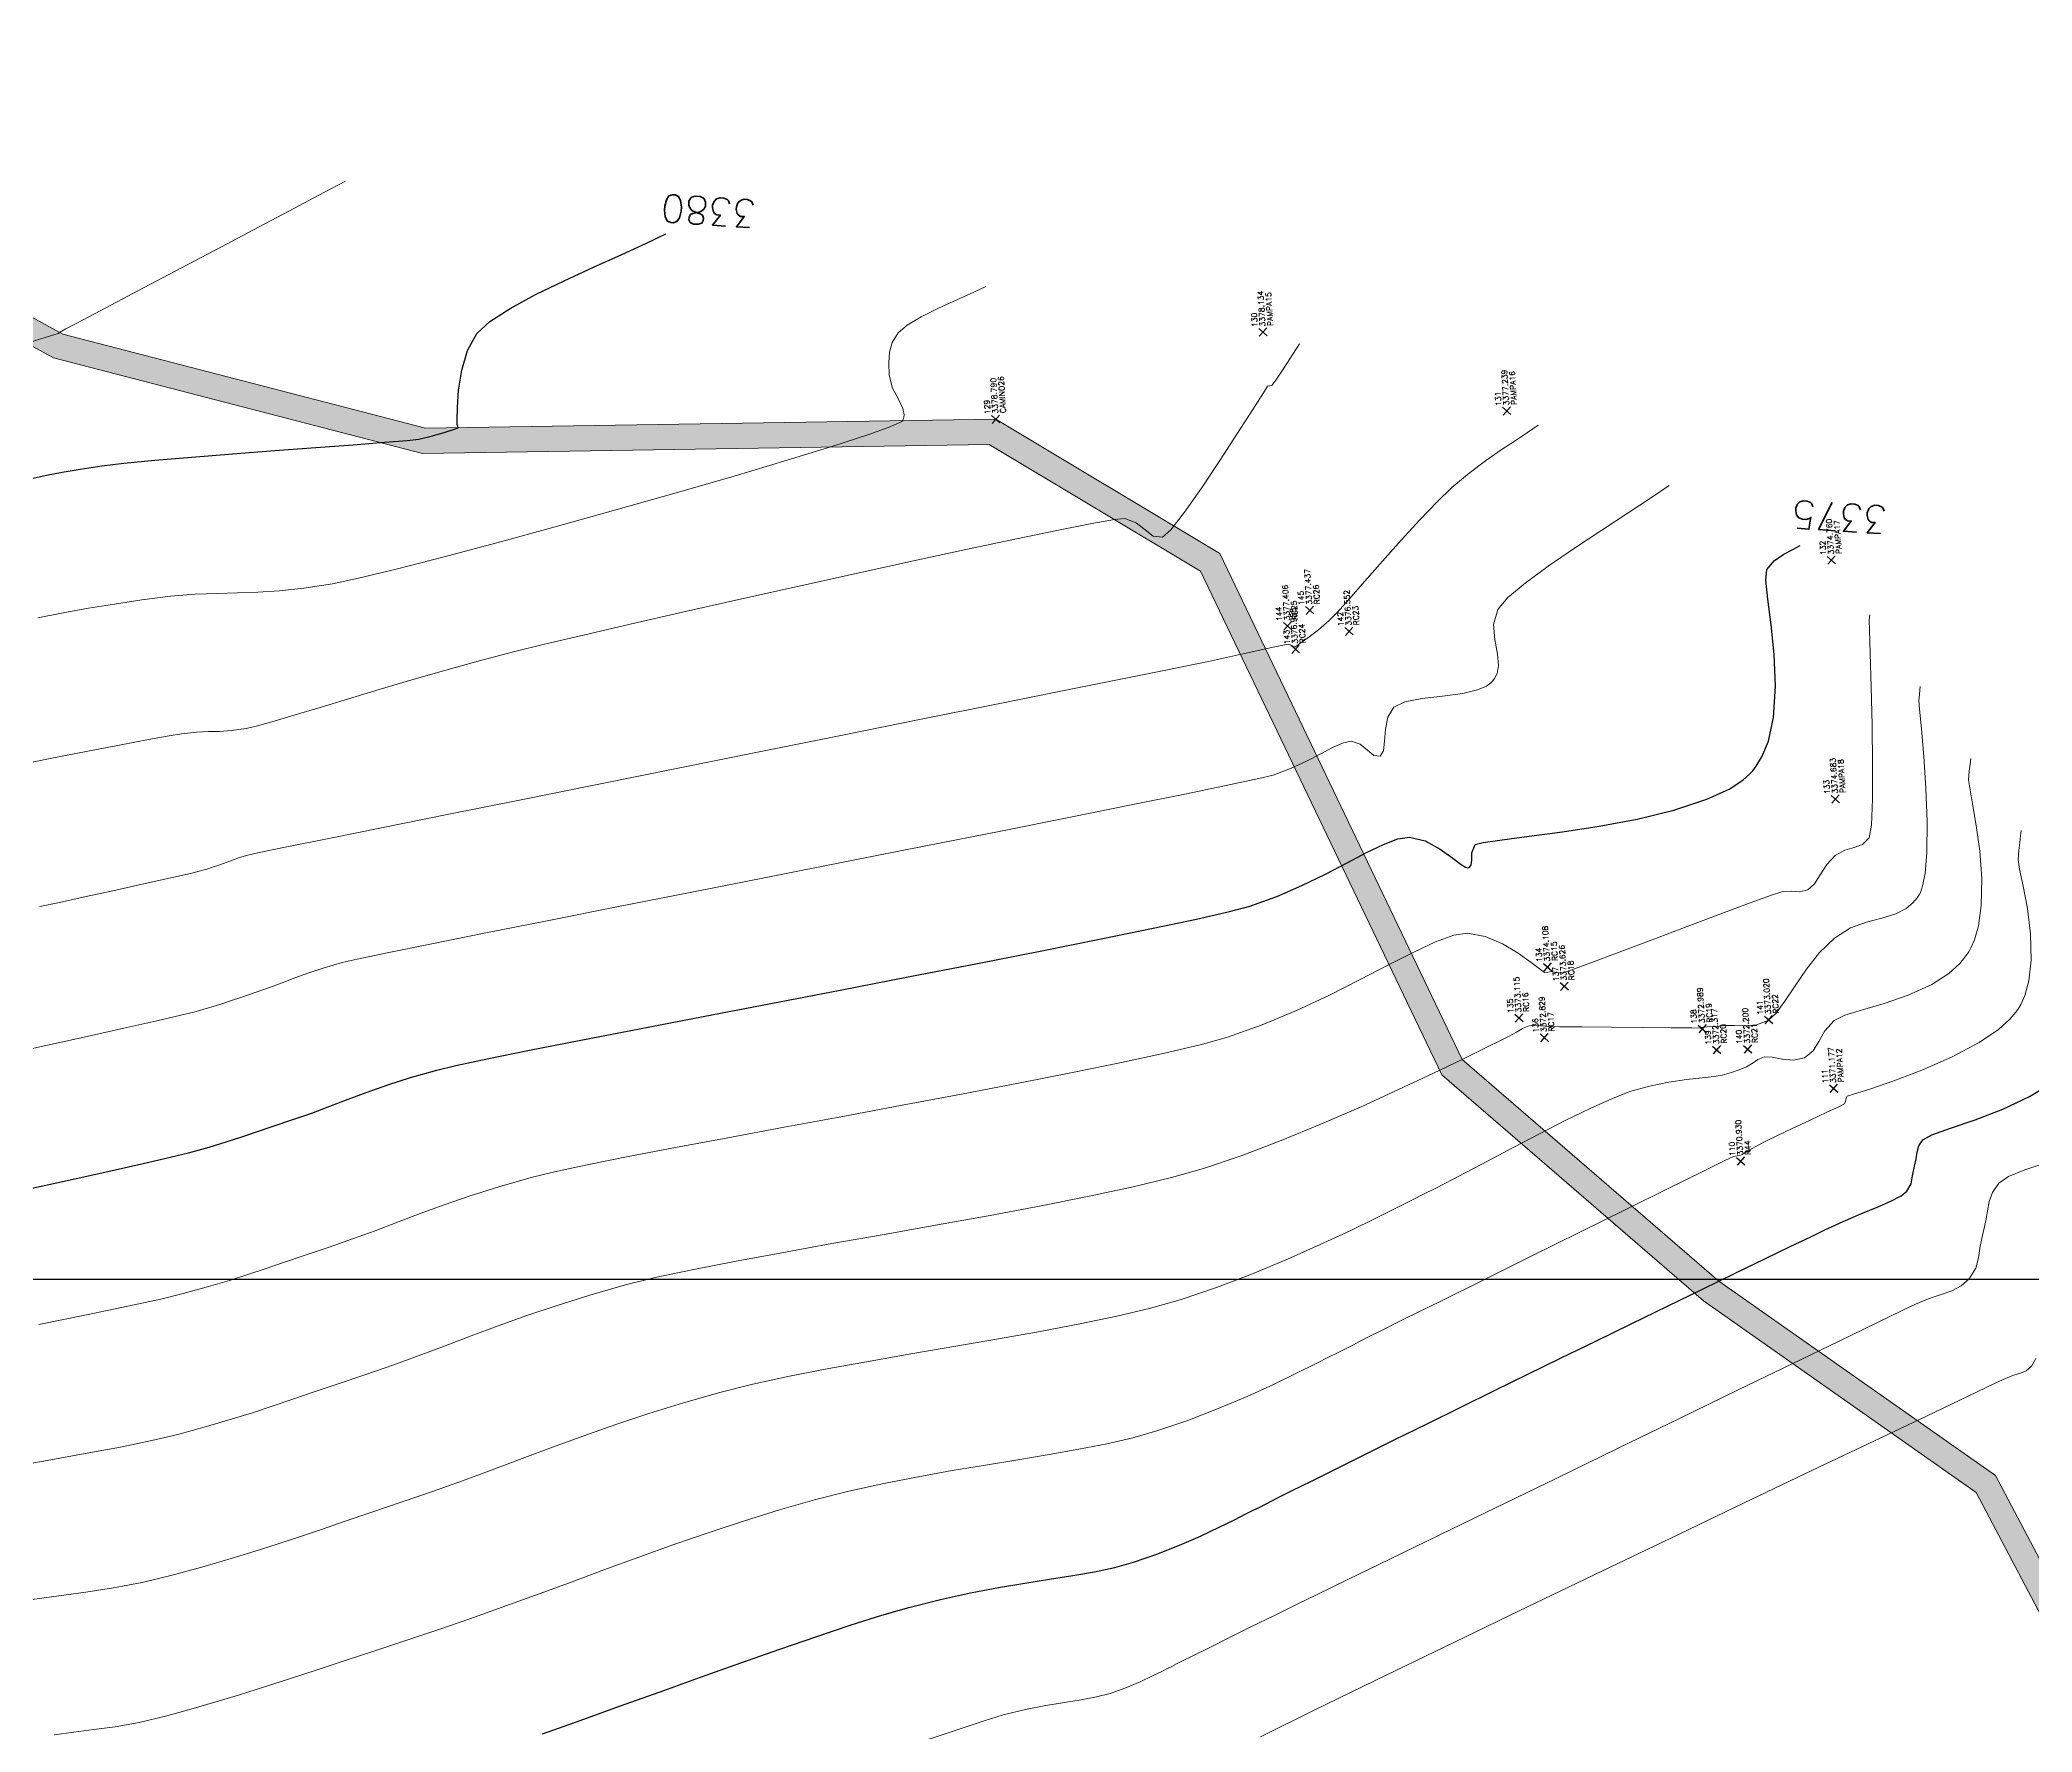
# Model space of a CAD drawing. Header units: millimetres. Extents: x 736950 to 740938, y 8500595 to 8502163.
# Drawn here: x 738402.5 to 738474.1, y 8501283.7 to 8501344.5 of the extents above; entities that cross this region are included whole.
import ezdxf

# ---------------------------------------------------------------- set-up
doc = ezdxf.new("R2010")
doc.units = ezdxf.units.MM
for name, color, linetype, lineweight in [('camino', 22, 'Continuous', 5), ('CAMINO ACTUAL', 1, 'Continuous', 13), ('CONT-MJR', 80, 'Continuous', 30), ('CONT-MNR', 96, 'Continuous', 15), ('pista', 251, 'Continuous', 5), ('PUNTOS', 7, 'Continuous', 5)]:
    doc.layers.add(name, color=color, linetype=linetype, lineweight=lineweight)
doc.layers.add('Cuadricula Coordenadas', color=5, linetype='Continuous')
doc.styles.get("Standard").update_dxf_attribs({"font": 'simplex.shx'})

msp = doc.modelspace()

# ---------------------------------------------------------------- hatches: boundary and pattern name
at = {"layer": 'pista'}
h = msp.add_hatch(dxfattribs=at)
h.set_pattern_fill('HONEY', color=256, scale=3, angle=9.949917, style=0)
h.set_pattern_definition([(9.949916506, (1479841.21073, -18.49207), (0.497925219565, 0.41706771009), [0.375, -0.75]), (129.949916506, (1479841.21073, -18.49207), (-0.610153841818, 0.222682034283), [0.375, -0.75]), (69.949916506, (1479841.21073, -18.49207), (-0.112228622254, 0.639749744373), [-0.75, 0.375])])
h.paths.add_polyline_path([(738324.6608, 8501303.2557), (738340.4925, 8501317.8893), (738348.8662, 8501324.0731), (738353.5908, 8501327.2842), (738353.3936, 8501328.2384), (738348.3458, 8501324.8075), (738339.9179, 8501318.5839), (738324.2256, 8501304.079), (738315.7325, 8501302.1223), (738315.3895, 8501301.1197)])
h.paths.add_polyline_path([(738357.4759, 8501329.9248), (738355.3178, 8501329.5462), (738353.3936, 8501328.2384), (738353.5908, 8501327.2842)])
h.paths.add_polyline_path([(738355.3178, 8501329.5462), (738357.4759, 8501329.9248), (738361.0579, 8501332.3593), (738363.3835, 8501333.4153), (738363.2229, 8501334.3309), (738360.6156, 8501333.147)])
h.paths.add_polyline_path([(738372.2579, 8501337.4449), (738376.0519, 8501343.6047), (738384.3372, 8501343.3155), (738396.3431, 8501336.7431), (738397.7625, 8501336.9921), (738384.582, 8501344.2075), (738375.5601, 8501344.5224), (738371.6356, 8501338.1508), (738363.2229, 8501334.3309), (738363.3835, 8501333.4153)])
h.paths.add_polyline_path([(738436.6034, 8501329.9902), (738444.2018, 8501325.4312), (738452.8735, 8501307.335), (738462.2723, 8501299.2152), (738472.0774, 8501292.3369), (738476.41, 8501284.1138), (738475.7676, 8501275.9379), (738473.372, 8501270.1475), (738463.7301, 8501267.0198), (738453.6967, 8501272.3615), (738447.4627, 8501277.5974), (738440.2922, 8501281.8204), (738429.9443, 8501278.0805), (738419.3518, 8501279.3213), (738406.5076, 8501276.138), (738388.4123, 8501271.9672), (738375.1903, 8501266.1116), (738375.3506, 8501265.1983), (738388.6982, 8501271.1095), (738406.7169, 8501275.2626), (738419.4096, 8501278.4084), (738430.0505, 8501277.1619), (738440.2002, 8501280.8301), (738446.9413, 8501276.86), (738453.1903, 8501271.6115), (738463.6444, 8501266.0458), (738474.0449, 8501269.4196), (738476.6537, 8501275.7254), (738477.3276, 8501284.3029), (738472.7723, 8501292.9488), (738462.8264, 8501299.926), (738453.6039, 8501307.8933), (738444.8966, 8501326.0639), (738436.846, 8501330.8942), (738416.3518, 8501330.5664), (738403.3274, 8501333.9457), (738397.7625, 8501336.9921), (738396.3431, 8501336.7431), (738402.9933, 8501333.1026), (738416.2441, 8501329.6646)])
h.paths.add_polyline_path([(738366.9856, 8501262.478), (738367.1719, 8501261.5762), (738375.3506, 8501265.1983), (738375.1903, 8501266.1116)])
h.paths.add_polyline_path([(738364.1546, 8501260.2399), (738367.1719, 8501261.5762), (738366.9856, 8501262.478), (738363.837, 8501261.0836), (738350.1547, 8501256.8034), (738337.7099, 8501245.7814), (738330.268, 8501235.8097), (738311.8318, 8501225.2658), (738303.5339, 8501214.1841), (738277.8071, 8501203.886), (738277.9897, 8501202.9897), (738304.1029, 8501213.4424), (738312.4404, 8501224.5771), (738330.8774, 8501235.1214), (738338.3758, 8501245.169), (738350.6072, 8501256.002)])
h.paths.add_polyline_path([(738440.6799, 8501280.9968), (738440.5932, 8501282.3671), (738440.1818, 8501282.3411), (738440.2685, 8501280.9708)], flags=24)
h.paths.add_polyline_path([(738440.3989, 8501280.9812), (738440.3189, 8501282.2441), (738439.9076, 8501282.218), (738439.9875, 8501280.9552)], flags=24)
h.paths.add_polyline_path([(738440.1195, 8501280.964), (738440.0935, 8501281.3739), (738439.6822, 8501281.3479), (738439.7081, 8501280.9379)], flags=24)
h.paths.add_polyline_path([(738430.5302, 8501277.3286), (738430.4435, 8501278.6988), (738430.0322, 8501278.6728), (738430.1189, 8501277.3026)], flags=25)
h.paths.add_polyline_path([(738430.2492, 8501277.313), (738430.1693, 8501278.5758), (738429.758, 8501278.5498), (738429.8379, 8501277.287)], flags=24)
h.paths.add_polyline_path([(738429.9698, 8501277.2957), (738429.9439, 8501277.7057), (738429.5326, 8501277.6797), (738429.5585, 8501277.2697)], flags=24)
h.paths.add_polyline_path([(738419.8893, 8501278.5751), (738419.8026, 8501279.9454), (738419.3913, 8501279.9193), (738419.478, 8501278.5491)], flags=24)
h.paths.add_polyline_path([(738419.6083, 8501278.5595), (738419.5284, 8501279.8224), (738419.1171, 8501279.7963), (738419.197, 8501278.5335)], flags=24)
h.paths.add_polyline_path([(738419.3289, 8501278.5423), (738419.3029, 8501278.9522), (738418.8916, 8501278.9262), (738418.9176, 8501278.5162)], flags=24)
h.paths.add_polyline_path([(738407.1966, 8501275.4293), (738407.1099, 8501276.7996), (738406.6986, 8501276.7736), (738406.7853, 8501275.4033)], flags=24)
h.paths.add_polyline_path([(738406.9156, 8501275.4137), (738406.8357, 8501276.6766), (738406.4244, 8501276.6505), (738406.5043, 8501275.3877)], flags=24)
h.paths.add_polyline_path([(738406.6362, 8501275.3965), (738406.6103, 8501275.8064), (738406.1989, 8501275.7804), (738406.2249, 8501275.3704)], flags=24)
h.paths.add_polyline_path([(738389.1778, 8501271.2762), (738389.0911, 8501272.6464), (738388.6798, 8501272.6204), (738388.7665, 8501271.2502)], flags=24)
h.paths.add_polyline_path([(738388.8969, 8501271.2606), (738388.817, 8501272.5234), (738388.4057, 8501272.4974), (738388.4856, 8501271.2346)], flags=24)
h.paths.add_polyline_path([(738388.6174, 8501271.2433), (738388.5915, 8501271.6533), (738388.1802, 8501271.6273), (738388.2061, 8501271.2173)], flags=24)
h.paths.add_polyline_path([(738364.6343, 8501260.4066), (738364.5476, 8501261.7769), (738364.1363, 8501261.7509), (738364.223, 8501260.3806)], flags=25)
h.paths.add_polyline_path([(738364.3533, 8501260.391), (738364.2734, 8501261.6539), (738363.8621, 8501261.6278), (738363.942, 8501260.365)], flags=24)
h.paths.add_polyline_path([(738364.0739, 8501260.3738), (738364.048, 8501260.7837), (738363.6366, 8501260.7577), (738363.6626, 8501260.3478)], flags=24)
h.paths.add_polyline_path([(738351.0869, 8501256.1687), (738351.0002, 8501257.5389), (738350.5889, 8501257.5129), (738350.6756, 8501256.1427)], flags=24)
h.paths.add_polyline_path([(738350.8059, 8501256.1531), (738350.726, 8501257.4159), (738350.3147, 8501257.3899), (738350.3946, 8501256.1271)], flags=24)
h.paths.add_polyline_path([(738350.5265, 8501256.1358), (738350.5005, 8501256.5458), (738350.0892, 8501256.5198), (738350.1152, 8501256.1098)], flags=24)
h.paths.add_polyline_path([(738338.8556, 8501245.3357), (738338.7787, 8501246.5509), (738338.3673, 8501246.5248), (738338.4442, 8501245.3097)], flags=25)
h.paths.add_polyline_path([(738338.5745, 8501245.3201), (738338.4946, 8501246.5829), (738338.0833, 8501246.5569), (738338.1632, 8501245.2941)], flags=25)
h.paths.add_polyline_path([(738338.2951, 8501245.3028), (738338.2692, 8501245.7128), (738337.8579, 8501245.6868), (738337.8838, 8501245.2768)], flags=24)

# ---------------------------------------------------------------- linework, layer by layer
at = {"linetype": 'Continuous'}
for p, q in [((738456.5234, 8501311.3442), (738456.8235, 8501311.0798)), ((738456.8057, 8501311.3621), (738456.5413, 8501311.062)), ((738457.125, 8501310.6568), (738457.4251, 8501310.3924)), ((738457.4073, 8501310.6747), (738457.1429, 8501310.3746)), ((738455.4959, 8501309.5147), (738455.796, 8501309.2503)), ((738455.7782, 8501309.5325), (738455.5138, 8501309.2324)), ((738464.4638, 8501309.4518), (738464.7639, 8501309.1875)), ((738464.746, 8501309.4697), (738464.4816, 8501309.1696)), ((738456.4024, 8501308.8075), (738456.7025, 8501308.5431)), ((738456.6846, 8501308.8254), (738456.4202, 8501308.5253)), ((738462.0855, 8501309.128), (738462.3856, 8501308.8636)), ((738462.3677, 8501309.1459), (738462.1033, 8501308.8458)), ((738462.6001, 8501308.375), (738462.9002, 8501308.1106)), ((738462.8823, 8501308.3929), (738462.6179, 8501308.0928)), ((738463.7129, 8501308.3963), (738464.013, 8501308.1319)), ((738463.9952, 8501308.4142), (738463.7308, 8501308.1141)), ((738466.8004, 8501306.9825), (738467.1005, 8501306.7181)), ((738467.0826, 8501307.0003), (738466.8182, 8501306.7002)), ((738463.4623, 8501304.3755), (738463.7624, 8501304.1111)), ((738463.7446, 8501304.3933), (738463.4802, 8501304.0932))]:
    msp.add_line(p, q, dxfattribs=at)
at = {"layer": 'camino'}
msp.add_line((738436.846, 8501330.8942), (738416.3518, 8501330.5664), dxfattribs=at)
at = {"layer": 'CAMINO ACTUAL'}
for points in [[(738311.7482, 8501301.2043), (738324.2256, 8501304.079), (738339.9179, 8501318.5839), (738348.3458, 8501324.8075), (738360.6156, 8501333.147), (738371.6356, 8501338.1508), (738375.5601, 8501344.5224), (738384.582, 8501344.2075), (738403.3274, 8501333.9457), (738416.3518, 8501330.5664), (738436.846, 8501330.8942), (738444.8966, 8501326.0639), (738453.6039, 8501307.8933), (738462.8264, 8501299.926), (738472.7723, 8501292.9488), (738477.3276, 8501284.3029)], [(738311.8579, 8501300.306), (738324.6608, 8501303.2557), (738340.4925, 8501317.8893), (738348.8662, 8501324.0731), (738361.0579, 8501332.3593), (738372.2579, 8501337.4449), (738376.0519, 8501343.6047), (738384.3372, 8501343.3155), (738402.9933, 8501333.1026), (738416.2441, 8501329.6646), (738436.6034, 8501329.9902), (738444.2018, 8501325.4312), (738452.8735, 8501307.335), (738462.2723, 8501299.2152), (738472.0774, 8501292.3369), (738476.41, 8501284.1138)]]:
    msp.add_lwpolyline(points, dxfattribs=at)
at = {"layer": 'CONT-MJR', "flags": 128}
for points, elevation in [([(738402.1998, 8501328.7651), (738402.7382, 8501328.881), (738403.3053, 8501328.9876), (738403.9528, 8501329.0951), (738404.7321, 8501329.214), (738405.5228, 8501329.3104), (738406.6282, 8501329.418), (738407.9592, 8501329.5325), (738409.4271, 8501329.6498), (738410.9426, 8501329.7659), (738412.417, 8501329.8764), (738413.7611, 8501329.9774), (738414.886, 8501330.0647), (738415.7027, 8501330.1342), (738416.1223, 8501330.1817), (738416.6109, 8501330.2926), (738417.0644, 8501330.4232), (738417.3996, 8501330.5339), (738417.533, 8501330.5853), (738417.519, 8501330.6394), (738417.4998, 8501330.6983), (738417.4954, 8501330.8725), (738417.5016, 8501331.3164), (738417.5472, 8501331.9393), (738417.6607, 8501332.6502), (738417.8707, 8501333.3583), (738418.2057, 8501333.9727), (738418.669, 8501334.4025), (738419.397, 8501334.874), (738420.3121, 8501335.369), (738421.337, 8501335.8692), (738422.3943, 8501336.3563), (738423.4066, 8501336.812), (738424.2966, 8501337.2182), (738424.9868, 8501337.5566)], 3380), ([(738401.0422, 8501303.0128), (738402.9922, 8501303.4406), (738404.7256, 8501303.8235), (738406.164, 8501304.1449), (738407.2287, 8501304.3887), (738407.8414, 8501304.5384), (738408.5878, 8501304.7462), (738409.1916, 8501304.9272), (738409.723, 8501305.0987), (738410.2521, 8501305.278), (738410.8493, 8501305.4826), (738411.5845, 8501305.7299), (738412.2696, 8501305.968), (738412.9249, 8501306.2121), (738413.5791, 8501306.4618), (738414.2609, 8501306.717), (738414.9989, 8501306.9774), (738415.8218, 8501307.2428), (738416.7581, 8501307.513), (738417.4429, 8501307.6748), (738418.5774, 8501307.9146), (738420.0979, 8501308.2216), (738421.9407, 8501308.5849), (738424.0419, 8501308.9937), (738426.3378, 8501309.4372), (738428.7646, 8501309.9045), (738431.2587, 8501310.3849), (738433.7561, 8501310.8675), (738436.1932, 8501311.3415), (738438.5061, 8501311.7961), (738440.6312, 8501312.2204), (738442.5047, 8501312.6036), (738444.0627, 8501312.9348), (738445.2416, 8501313.2034), (738445.9775, 8501313.3983), (738446.9395, 8501313.7429), (738447.8472, 8501314.1381), (738448.6927, 8501314.5537), (738449.468, 8501314.9595), (738450.165, 8501315.3252), (738450.7757, 8501315.6205), (738451.2923, 8501315.8151), (738451.7066, 8501315.8788), (738452.2761, 8501315.7436), (738452.8083, 8501315.4521), (738453.2688, 8501315.1188), (738453.5627, 8501314.899), (738453.7281, 8501314.7999), (738453.8081, 8501314.7789), (738453.8382, 8501314.7846), (738453.8769, 8501314.8092), (738453.925, 8501314.8857), (738453.948, 8501315.0514), (738453.9549, 8501315.3172), (738454.0712, 8501315.6146), (738454.3632, 8501315.6912), (738455.0402, 8501315.7865), (738456.0165, 8501315.9093), (738457.2068, 8501316.0683), (738458.5255, 8501316.272), (738459.887, 8501316.5293), (738461.2058, 8501316.8487), (738462.3964, 8501317.239), (738463.1992, 8501317.6081), (738463.6851, 8501317.921), (738463.9435, 8501318.1478), (738464.051, 8501318.2669), (738464.1701, 8501318.4231), (738464.3751, 8501318.7629), (738464.6064, 8501319.3319), (738464.7915, 8501320.1739), (738464.8657, 8501321.3028), (738464.8185, 8501322.4417), (738464.7067, 8501323.5103), (738464.5872, 8501324.4283), (738464.5168, 8501325.1154), (738464.5525, 8501325.4915), (738464.8226, 8501325.8172), (738465.1567, 8501326.0443), (738465.4866, 8501326.2103), (738465.744, 8501326.3528)], 3375), ([(738420.5622, 8501283.6682), (738421.9166, 8501284.149), (738423.3322, 8501284.6566), (738424.7829, 8501285.1786), (738426.2424, 8501285.7029), (738427.6846, 8501286.217), (738429.0833, 8501286.7087), (738430.4124, 8501287.1657), (738431.6458, 8501287.5757), (738432.7572, 8501287.9264), (738433.7205, 8501288.2056), (738434.8605, 8501288.4932), (738435.9341, 8501288.726), (738436.9438, 8501288.916), (738437.8919, 8501289.0754), (738438.7811, 8501289.216), (738439.6137, 8501289.3499), (738440.3922, 8501289.4893), (738441.1192, 8501289.6461), (738441.7971, 8501289.8323), (738442.6347, 8501290.1204), (738443.4458, 8501290.4413), (738444.2009, 8501290.7705), (738444.8705, 8501291.0837), (738445.4251, 8501291.3564), (738445.8351, 8501291.5643), (738446.0711, 8501291.6829), (738446.3307, 8501291.8111), (738446.5337, 8501291.9191), (738446.7908, 8501292.0528), (738447.0217, 8501292.1682), (738447.4987, 8501292.4054), (738448.1865, 8501292.747), (738449.0499, 8501293.1752), (738450.0536, 8501293.6724), (738451.1625, 8501294.221), (738452.3414, 8501294.8033), (738453.555, 8501295.4017), (738454.7682, 8501295.9986), (738455.9457, 8501296.5763), (738457.1397, 8501297.1602), (738458.402, 8501297.776), (738459.6966, 8501298.4063), (738460.9874, 8501299.0338), (738462.2386, 8501299.6411), (738463.4141, 8501300.2109), (738464.478, 8501300.7258), (738465.3942, 8501301.1685), (738466.1269, 8501301.5217), (738466.64, 8501301.768), (738467.294, 8501302.0672), (738467.9285, 8501302.3405), (738468.5094, 8501302.587), (738469.0022, 8501302.8055), (738469.3726, 8501302.9951), (738469.5864, 8501303.1547), (738469.7386, 8501303.4277), (738469.785, 8501303.7084), (738469.8537, 8501304.0546), (738469.9155, 8501304.3279), (738469.9519, 8501304.5643), (738470.0152, 8501304.7848), (738470.1576, 8501305.0104), (738470.4831, 8501305.1797), (738471.151, 8501305.4193), (738472.0397, 8501305.7291), (738473.0279, 8501306.1095), (738473.9939, 8501306.5605), (738474.6693, 8501306.9723)], 3370)]:
    msp.add_lwpolyline(points, dxfattribs=dict(at, elevation=elevation))
at = {"layer": 'CONT-MNR', "flags": 128}
for points, elevation in [([(738401.9972, 8501333.6082), (738402.8521, 8501333.8743), (738403.1553, 8501333.9686), (738403.2015, 8501334.0147), (738403.4362, 8501334.139), (738404.0798, 8501334.4792), (738405.0448, 8501334.9893), (738406.2444, 8501335.6233), (738407.5912, 8501336.3351), (738408.9983, 8501337.0786), (738410.3783, 8501337.8079), (738411.6443, 8501338.4769), (738412.709, 8501339.0395), (738413.4853, 8501339.4498)], 3381), ([(738402.4286, 8501323.763), (738403.34, 8501323.9384), (738404.2512, 8501324.0994), (738405.1843, 8501324.2515), (738406.161, 8501324.4004), (738407.1994, 8501324.5314), (738408.0851, 8501324.603), (738408.8685, 8501324.6366), (738409.6003, 8501324.6535), (738410.3308, 8501324.6753), (738411.1107, 8501324.7232), (738411.9904, 8501324.8187), (738413.0205, 8501324.9832), (738413.9494, 8501325.1823), (738415.2984, 8501325.51), (738416.9822, 8501325.9427), (738418.9157, 8501326.4567), (738421.0137, 8501327.0284), (738423.1909, 8501327.6342), (738425.3622, 8501328.2503), (738427.4424, 8501328.8532), (738429.3462, 8501329.4191), (738430.9885, 8501329.9245), (738432.284, 8501330.3456), (738433.0136, 8501330.606), (738433.3531, 8501330.7487), (738433.4703, 8501330.8159), (738433.4942, 8501330.8406), (738433.5258, 8501330.9112), (738433.5503, 8501331.0542), (738433.5088, 8501331.275), (738433.3598, 8501331.5855), (738433.1353, 8501332.0081), (738433.0136, 8501332.4805), (738433.0014, 8501332.9298), (738433.0266, 8501333.304), (738433.1272, 8501333.6463), (738433.3412, 8501334.0001), (738433.657, 8501334.2708), (738434.1698, 8501334.5709), (738434.7944, 8501334.8803), (738435.4458, 8501335.1789), (738436.0388, 8501335.4466), (738436.4883, 8501335.6634)], 3379), ([(738401.4061, 8501318.4066), (738402.8728, 8501318.7043), (738404.2258, 8501318.9707), (738405.4197, 8501319.199), (738406.4087, 8501319.3823), (738407.1473, 8501319.5138), (738407.5899, 8501319.5868), (738408.128, 8501319.6479), (738408.5597, 8501319.6684), (738408.9552, 8501319.6782), (738409.3848, 8501319.707), (738409.9187, 8501319.7847), (738410.3252, 8501319.8795), (738410.9192, 8501320.0444), (738411.677, 8501320.2683), (738412.5747, 8501320.54), (738413.5885, 8501320.8481), (738414.6947, 8501321.1816), (738415.8695, 8501321.5293), (738417.0889, 8501321.8798), (738418.3293, 8501322.2221), (738419.5668, 8501322.545), (738420.6339, 8501322.8064), (738422.0374, 8501323.1388), (738423.7125, 8501323.5277), (738425.5941, 8501323.9582), (738427.6174, 8501324.4159), (738429.7174, 8501324.8858), (738431.8293, 8501325.3535), (738433.888, 8501325.8041), (738435.8288, 8501326.2231), (738437.5865, 8501326.5957), (738439.0964, 8501326.9073), (738440.2936, 8501327.1432), (738441.1129, 8501327.2887), (738441.4897, 8501327.3291), (738441.8941, 8501327.1723), (738442.2118, 8501326.914), (738442.5041, 8501326.6938), (738442.8323, 8501326.6511), (738443.1339, 8501326.9191), (738443.6252, 8501327.549), (738444.2357, 8501328.4186), (738444.895, 8501329.4054), (738445.5327, 8501330.3872), (738446.0783, 8501331.2417), (738446.4613, 8501331.8466), (738446.6114, 8501332.0795), (738446.6914, 8501332.0909), (738446.7711, 8501332.1025), (738446.906, 8501332.2968), (738447.1932, 8501332.7328), (738447.5165, 8501333.2279), (738447.7599, 8501333.5996)], 3378), ([(738402.4935, 8501313.3862), (738403.2049, 8501313.5353), (738404.1692, 8501313.7458), (738405.1203, 8501313.9544), (738406.0168, 8501314.152), (738406.8173, 8501314.3299), (738407.4806, 8501314.4789), (738407.9653, 8501314.59), (738408.23, 8501314.6545), (738408.4939, 8501314.7305), (738408.7012, 8501314.799), (738408.9617, 8501314.8874), (738409.192, 8501314.9696), (738409.4173, 8501315.0553), (738409.6677, 8501315.1442), (738409.9731, 8501315.236), (738410.3764, 8501315.3221), (738411.3727, 8501315.5263), (738412.8842, 8501315.833), (738414.8328, 8501316.2267), (738417.1408, 8501316.6918), (738419.7301, 8501317.2129), (738422.5227, 8501317.7742), (738425.4409, 8501318.3604), (738428.4065, 8501318.9558), (738431.3417, 8501319.545), (738434.1685, 8501320.1124), (738436.8091, 8501320.6424), (738439.1854, 8501321.1195), (738441.2195, 8501321.5282), (738442.8334, 8501321.8528), (738443.9493, 8501322.078), (738444.4892, 8501322.1881), (738445.1417, 8501322.3286), (738445.7876, 8501322.4725), (738446.38, 8501322.6066), (738446.8721, 8501322.7174), (738447.217, 8501322.7918), (738447.3677, 8501322.8163), (738447.5034, 8501322.7568), (738447.5882, 8501322.7049), (738447.6594, 8501322.7498), (738447.7773, 8501322.8316), (738448.065, 8501323.0395), (738448.4417, 8501323.3294), (738448.826, 8501323.657), (738449.1019, 8501323.9435), (738449.5408, 8501324.4331), (738450.1004, 8501325.0685), (738450.7386, 8501325.7928), (738451.4134, 8501326.5489), (738452.0828, 8501327.2796), (738452.7046, 8501327.9279), (738453.2367, 8501328.4366), (738453.8565, 8501328.9566), (738454.4474, 8501329.4039), (738454.9998, 8501329.7889), (738455.5044, 8501330.1219), (738455.9516, 8501330.4135), (738456.3317, 8501330.6739)], 3377), ([(738400.8053, 8501307.9642), (738402.5001, 8501308.3401), (738404.0966, 8501308.6956), (738405.5216, 8501309.015), (738406.7019, 8501309.2821), (738407.5644, 8501309.4813), (738408.0357, 8501309.5964), (738408.5595, 8501309.7433), (738408.9726, 8501309.8699), (738409.3476, 8501309.9944), (738409.757, 8501310.1347), (738410.2731, 8501310.3086), (738410.7487, 8501310.4751), (738411.2039, 8501310.6463), (738411.666, 8501310.822), (738412.1622, 8501311.0021), (738412.7197, 8501311.1864), (738413.3656, 8501311.3745), (738413.9052, 8501311.4971), (738414.9826, 8501311.7219), (738416.5259, 8501312.0353), (738418.4633, 8501312.4235), (738420.7229, 8501312.8732), (738423.2328, 8501313.3707), (738425.9213, 8501313.9023), (738428.7163, 8501314.4546), (738431.5461, 8501315.0139), (738434.3389, 8501315.5667), (738437.0227, 8501316.0993), (738439.5257, 8501316.5982), (738441.776, 8501317.0499), (738443.7018, 8501317.4406), (738445.2313, 8501317.7568), (738446.2925, 8501317.985), (738446.8136, 8501318.1115), (738447.4355, 8501318.3425), (738448.0078, 8501318.6088), (738448.5214, 8501318.8754), (738448.9669, 8501319.107), (738449.3351, 8501319.2686), (738449.6167, 8501319.3252), (738449.9356, 8501319.2165), (738450.2014, 8501319.0023), (738450.4355, 8501318.8157), (738450.6597, 8501318.7898), (738450.7788, 8501318.9759), (738450.8194, 8501319.3238), (738450.85, 8501319.7547), (738450.9387, 8501320.1898), (738451.1539, 8501320.5503), (738451.55, 8501320.7423), (738452.1657, 8501320.8556), (738452.8948, 8501320.9387), (738453.6315, 8501321.0403), (738454.155, 8501321.1677), (738454.4737, 8501321.3063), (738454.6381, 8501321.4252), (738454.7034, 8501321.4937), (738454.7674, 8501321.5808), (738454.8565, 8501321.7614), (738454.9095, 8501322.0461), (738454.8772, 8501322.4473), (738454.7722, 8501322.9742), (738454.7269, 8501323.5172), (738454.8818, 8501324.0632), (738455.2346, 8501324.4739), (738455.8637, 8501325.0016), (738456.6903, 8501325.6087), (738457.636, 8501326.2574), (738458.6221, 8501326.9099), (738459.5702, 8501327.5286), (738460.4016, 8501328.0756), (738461.0379, 8501328.5134)], 3376), ([(738402.4675, 8501298.365), (738404.1744, 8501298.7155), (738405.6585, 8501299.0262), (738406.8421, 8501299.2853), (738407.6471, 8501299.4804), (738408.5588, 8501299.7331), (738409.3132, 8501299.9555), (738409.9723, 8501300.163), (738410.5982, 8501300.371), (738411.2528, 8501300.5948), (738411.998, 8501300.8497), (738412.8959, 8501301.1511), (738413.7395, 8501301.4429), (738414.5474, 8501301.741), (738415.3465, 8501302.0453), (738416.1635, 8501302.3555), (738417.0256, 8501302.6715), (738417.9595, 8501302.9929), (738418.9922, 8501303.3197), (738420.1506, 8501303.6515), (738420.9922, 8501303.8558), (738422.1709, 8501304.1077), (738423.6363, 8501304.4004), (738425.3376, 8501304.7275), (738427.2242, 8501305.0821), (738429.2454, 8501305.4577), (738431.3507, 8501305.8477), (738433.4893, 8501306.2453), (738435.6107, 8501306.644), (738437.6643, 8501307.037), (738439.5993, 8501307.4177), (738441.3651, 8501307.7796), (738442.9112, 8501308.1159), (738444.1869, 8501308.4199), (738445.1414, 8501308.6851), (738446.4206, 8501309.1357), (738447.6571, 8501309.6539), (738448.8352, 8501310.207), (738449.9392, 8501310.7624), (738450.9533, 8501311.2875), (738451.8618, 8501311.7497), (738452.649, 8501312.1164), (738453.2991, 8501312.3548), (738453.7964, 8501312.4325), (738454.4289, 8501312.3139), (738455.0502, 8501312.0489), (738455.6173, 8501311.7118), (738456.0871, 8501311.3771), (738456.4163, 8501311.1194), (738456.5617, 8501311.013), (738456.6834, 8501311.0307), (738456.8083, 8501311.058), (738456.9751, 8501311.0218), (738457.2103, 8501310.9981), (738457.5129, 8501311.1001), (738458.2278, 8501311.3637), (738459.2397, 8501311.7436), (738460.4333, 8501312.1942), (738461.6931, 8501312.6701), (738462.9038, 8501313.126), (738463.95, 8501313.5163), (738464.7164, 8501313.7956), (738465.0875, 8501313.9185), (738465.4363, 8501313.9362), (738465.7239, 8501313.9107), (738466.0284, 8501313.9895), (738466.2582, 8501314.2041), (738466.4682, 8501314.5292), (738466.7016, 8501314.8919), (738467.0018, 8501315.2192), (738467.3515, 8501315.4152), (738467.6891, 8501315.509), (738467.991, 8501315.6152), (738468.2335, 8501315.8485), (738468.3117, 8501316.3099), (738468.3479, 8501317.249), (738468.3518, 8501318.5005), (738468.3333, 8501319.8992), (738468.3021, 8501321.2797), (738468.2681, 8501322.4768), (738468.2409, 8501323.3253), (738468.2304, 8501323.6598), (738468.241, 8501323.7767), (738468.2516, 8501323.871)], 3374), ([(738401.3198, 8501293.2324), (738402.757, 8501293.488), (738404.1295, 8501293.7326), (738405.3968, 8501293.9683), (738406.5181, 8501294.1975), (738407.4528, 8501294.4224), (738408.4921, 8501294.7094), (738409.3687, 8501294.9648), (738410.1363, 8501295.2017), (738410.8482, 8501295.4334), (738411.5578, 8501295.6731), (738412.3185, 8501295.934), (738413.1839, 8501296.2293), (738414.2073, 8501296.5723), (738415.1814, 8501296.9074), (738416.1253, 8501297.2514), (738417.0588, 8501297.603), (738418.0015, 8501297.9607), (738418.9732, 8501298.323), (738419.9935, 8501298.6886), (738421.0821, 8501299.0559), (738422.2587, 8501299.4235), (738423.5431, 8501299.79), (738424.6142, 8501300.0535), (738425.9362, 8501300.3363), (738427.4644, 8501300.6358), (738429.1544, 8501300.9494), (738430.9616, 8501301.2744), (738432.8418, 8501301.6082), (738434.7502, 8501301.9482), (738436.6425, 8501302.2918), (738438.4742, 8501302.6364), (738440.2009, 8501302.9793), (738441.7779, 8501303.3179), (738443.1609, 8501303.6497), (738444.3053, 8501303.9719), (738445.6682, 8501304.4344), (738447.0982, 8501304.9788), (738448.5482, 8501305.5756), (738449.9709, 8501306.195), (738451.3193, 8501306.8076), (738452.546, 8501307.3835), (738453.6039, 8501307.8933), (738454.4458, 8501308.3072), (738455.0244, 8501308.5957), (738455.2925, 8501308.729), (738455.5576, 8501308.8783), (738455.7663, 8501309.0076), (738456.0105, 8501309.0981), (738456.2523, 8501309.1219), (738456.4542, 8501309.0965), (738456.7075, 8501309.0721), (738457.1054, 8501309.0669), (738457.9185, 8501309.0587), (738458.9736, 8501309.0488), (738460.0974, 8501309.0387), (738461.1168, 8501309.0299), (738461.8587, 8501309.0239), (738462.1499, 8501309.0222), (738462.2082, 8501309.0355), (738462.2666, 8501309.0494), (738462.4057, 8501309.0587), (738462.7128, 8501309.0798), (738463.0794, 8501309.1107), (738463.391, 8501309.1114), (738463.7665, 8501309.1014), (738464.1775, 8501309.1418), (738464.5955, 8501309.2939), (738464.8834, 8501309.5542), (738465.2035, 8501309.9895), (738465.5648, 8501310.5386), (738465.976, 8501311.14), (738466.446, 8501311.7325), (738466.9836, 8501312.2547), (738467.5605, 8501312.6171), (738468.1313, 8501312.8268), (738468.6793, 8501312.967), (738469.1877, 8501313.1213), (738469.5546, 8501313.3108), (738469.801, 8501313.5195), (738469.9495, 8501313.7003), (738470.0186, 8501313.8052), (738470.0666, 8501313.8962), (738470.148, 8501314.1258), (738470.2368, 8501314.5754), (738470.3007, 8501315.3317), (738470.3108, 8501316.4443), (738470.2657, 8501317.6331), (738470.1895, 8501318.7805), (738470.1064, 8501319.7689), (738470.0405, 8501320.4808), (738470.0159, 8501320.7987), (738470.031, 8501320.9981), (738470.0497, 8501321.1611), (738470.0648, 8501321.2878)], 3373), ([(738402.2243, 8501288.4929), (738403.1836, 8501288.6233), (738404.1525, 8501288.7543), (738405.1451, 8501288.9071), (738406.1757, 8501289.1033), (738407.2586, 8501289.3644), (738408.3992, 8501289.6786), (738409.3771, 8501289.9608), (738410.2381, 8501290.2223), (738411.0281, 8501290.4745), (738411.7929, 8501290.7288), (738412.5785, 8501290.9965), (738413.4307, 8501291.289), (738414.3955, 8501291.6175), (738415.5187, 8501291.9936), (738416.6056, 8501292.3652), (738417.6805, 8501292.7514), (738418.7526, 8501293.1483), (738419.8307, 8501293.5526), (738420.924, 8501293.9605), (738422.0416, 8501294.3684), (738423.1925, 8501294.7728), (738424.3857, 8501295.17), (738425.6304, 8501295.5565), (738426.9355, 8501295.9285), (738428.1234, 8501296.2254), (738429.438, 8501296.5111), (738430.8516, 8501296.7882), (738432.3367, 8501297.0587), (738433.8654, 8501297.3249), (738435.4103, 8501297.5891), (738436.9436, 8501297.8536), (738438.4377, 8501298.1206), (738439.865, 8501298.3923), (738441.1977, 8501298.6711), (738442.4084, 8501298.9591), (738443.4693, 8501299.2587), (738444.7764, 8501299.7008), (738446.0725, 8501300.1944), (738447.3264, 8501300.7152), (738448.5069, 8501301.2389), (738449.5829, 8501301.741), (738450.5232, 8501302.1973), (738451.2967, 8501302.5832), (738451.8722, 8501302.8746), (738452.2187, 8501303.047), (738452.6369, 8501303.2513), (738452.9582, 8501303.4193), (738453.2781, 8501303.5905), (738453.6919, 8501303.8043), (738454.0782, 8501304.0066), (738454.6999, 8501304.3379), (738455.4903, 8501304.7571), (738456.3825, 8501305.2235), (738457.3099, 8501305.696), (738458.2055, 8501306.1336), (738459.0026, 8501306.4954), (738459.6344, 8501306.7405), (738460.3401, 8501306.9372), (738461.0295, 8501307.0752), (738461.6688, 8501307.169), (738462.224, 8501307.233), (738462.6615, 8501307.2814), (738462.9472, 8501307.3287), (738463.2849, 8501307.4234), (738463.5525, 8501307.5166), (738463.8235, 8501307.6309), (738464.0543, 8501307.7656), (738464.2299, 8501307.8912), (738464.4666, 8501307.9877), (738464.7479, 8501307.9799), (738465.1072, 8501307.9074), (738465.5063, 8501307.8664), (738465.907, 8501307.953), (738466.2106, 8501308.1985), (738466.416, 8501308.5368), (738466.6316, 8501308.9175), (738466.9654, 8501309.2901), (738467.3572, 8501309.4826), (738467.987, 8501309.6783), (738468.7718, 8501309.9073), (738469.6288, 8501310.2), (738470.4751, 8501310.5865), (738471.0886, 8501310.9835), (738471.4839, 8501311.3428), (738471.7066, 8501311.6151), (738471.8037, 8501311.7619), (738471.8802, 8501311.8978), (738472.0101, 8501312.1934), (738472.1516, 8501312.688), (738472.2539, 8501313.4192), (738472.2703, 8501314.3971), (738472.1987, 8501315.3798), (738472.0777, 8501316.2962), (738471.9455, 8501317.0753), (738471.8406, 8501317.6461), (738471.8013, 8501317.9375), (738471.825, 8501318.2503), (738471.8544, 8501318.5059), (738471.8781, 8501318.7045)], 3372), ([(738403.0161, 8501283.6241), (738403.7243, 8501283.7293), (738404.4418, 8501283.8158), (738405.21, 8501283.9179), (738406.0703, 8501284.0699), (738407.0643, 8501284.3064), (738407.9246, 8501284.5451), (738408.7913, 8501284.7978), (738409.6716, 8501285.0651), (738410.5729, 8501285.348), (738411.5024, 8501285.6471), (738412.4675, 8501285.9633), (738413.4756, 8501286.2974), (738414.5338, 8501286.6502), (738415.6495, 8501287.0224), (738416.8301, 8501287.4148), (738417.9551, 8501287.798), (738419.1167, 8501288.2103), (738420.3095, 8501288.6447), (738421.5281, 8501289.0941), (738422.7672, 8501289.5515), (738424.0212, 8501290.0098), (738425.2849, 8501290.4619), (738426.5528, 8501290.9007), (738427.8196, 8501291.3192), (738429.0798, 8501291.7104), (738430.328, 8501292.067), (738431.5724, 8501292.3822), (738432.8187, 8501292.6583), (738434.0577, 8501292.9024), (738435.2807, 8501293.1214), (738436.4784, 8501293.3225), (738437.6421, 8501293.5126), (738438.7625, 8501293.6988), (738439.8309, 8501293.8881), (738440.8381, 8501294.0877), (738441.7752, 8501294.3045), (738442.6332, 8501294.5455), (738443.7511, 8501294.9261), (738444.8424, 8501295.3484), (738445.877, 8501295.7877), (738446.8248, 8501296.2189), (738447.6555, 8501296.6171), (738448.3392, 8501296.9575), (738448.8457, 8501297.2151), (738449.1449, 8501297.3649), (738449.4561, 8501297.517), (738449.6953, 8501297.6421), (738449.9334, 8501297.7694), (738450.2413, 8501297.9286), (738450.6555, 8501298.1345), (738451.5575, 8501298.5815), (738452.8366, 8501299.2146), (738454.3821, 8501299.9792), (738456.083, 8501300.8203), (738457.8288, 8501301.6833), (738459.5086, 8501302.5132), (738461.0115, 8501303.2553), (738462.227, 8501303.8548), (738463.0441, 8501304.2568), (738463.3522, 8501304.4066), (738463.4815, 8501304.4329), (738463.5689, 8501304.4451), (738463.6262, 8501304.4649), (738463.7145, 8501304.5162), (738463.9361, 8501304.6434), (738464.2357, 8501304.8106), (738464.5584, 8501304.9821), (738464.9101, 8501305.1529), (738465.465, 8501305.4141), (738466.1046, 8501305.7123), (738466.7104, 8501305.994), (738467.164, 8501306.2059), (738467.3468, 8501306.2945), (738467.3699, 8501306.3596), (738467.387, 8501306.4299), (738467.406, 8501306.5032), (738467.4327, 8501306.5736), (738467.659, 8501306.6439), (738468.2534, 8501306.8306), (738469.1093, 8501307.1218), (738470.1205, 8501307.5051), (738471.1805, 8501307.9686), (738472.1828, 8501308.5001), (738472.8717, 8501308.9661), (738473.2866, 8501309.3353), (738473.502, 8501309.5894), (738473.5888, 8501309.7186), (738473.6744, 8501309.8703), (738473.8159, 8501310.1925), (738473.9608, 8501310.714), (738474.0474, 8501311.4562), (738474.0252, 8501312.4074), (738473.9112, 8501313.3173), (738473.7622, 8501314.1135), (738473.6351, 8501314.7239), (738473.5867, 8501315.0764), (738473.6096, 8501315.4032), (738473.639, 8501315.6862), (738473.6685, 8501315.9256), (738473.6914, 8501316.1213)], 3371), ([(738433.7576, 8501283.2414), (738435.2754, 8501283.7543), (738436.4271, 8501284.1337), (738437.113, 8501284.3441), (738437.9158, 8501284.5395), (738438.6487, 8501284.6826), (738439.3157, 8501284.7927), (738439.9207, 8501284.8893), (738440.4678, 8501284.9917), (738440.961, 8501285.1191), (738441.517, 8501285.3163), (738442.0371, 8501285.535), (738442.483, 8501285.7432), (738442.8159, 8501285.9091), (738442.9973, 8501286.0008), (738443.1694, 8501286.0875), (738443.3402, 8501286.1771), (738443.5281, 8501286.2708), (738443.9324, 8501286.4718), (738444.5103, 8501286.7585), (738445.2189, 8501287.1093), (738446.0156, 8501287.5029), (738446.8575, 8501287.9177), (738447.702, 8501288.3322), (738448.3718, 8501288.659), (738449.4973, 8501289.2068), (738450.9999, 8501289.9372), (738452.8007, 8501290.8123), (738454.8211, 8501291.7936), (738456.9824, 8501292.843), (738459.2057, 8501293.9224), (738461.4125, 8501294.9935), (738463.5239, 8501296.018), (738465.4612, 8501296.9579), (738467.1458, 8501297.7749), (738468.4989, 8501298.4308), (738469.4417, 8501298.8873), (738469.8955, 8501299.1064), (738470.3804, 8501299.3065), (738470.8122, 8501299.449), (738471.1945, 8501299.5822), (738471.5311, 8501299.7547), (738471.8259, 8501300.0149), (738472.0647, 8501300.3965), (738472.1601, 8501300.7709), (738472.212, 8501301.1835), (738472.3203, 8501301.6794), (738472.4186, 8501302.0905), (738472.4745, 8501302.453), (738472.5375, 8501302.7866), (738472.657, 8501303.1114), (738472.8824, 8501303.4471), (738473.2355, 8501303.6876), (738473.8165, 8501303.9235), (738474.5404, 8501304.1719)], 3369), ([(738446.3625, 8501283.5593), (738448.2659, 8501284.4996), (738450.4994, 8501285.5909), (738452.9802, 8501286.7943), (738455.6253, 8501288.0708), (738458.3519, 8501289.3817), (738461.0771, 8501290.6881), (738463.718, 8501291.9512), (738466.1917, 8501293.1322), (738468.4153, 8501294.1921), (738470.3059, 8501295.0921), (738471.7807, 8501295.7935), (738472.7567, 8501296.2573), (738473.151, 8501296.4447), (738473.4272, 8501296.55), (738473.66, 8501296.616), (738473.8669, 8501296.7041), (738474.0654, 8501296.8751), (738474.2112, 8501297.1438)], 3368)]:
    msp.add_lwpolyline(points, dxfattribs=dict(at, elevation=elevation))
at = {"layer": 'Cuadricula Coordenadas', "color": 8}
msp.add_line((736950.2265, 8501300), (738552.8979, 8501300), dxfattribs=at)
at = {"layer": 'PUNTOS', "linetype": 'Continuous'}
for p, q in [((738446.2985, 8501334.156), (738446.5986, 8501333.8917)), ((738446.5808, 8501334.1739), (738446.3164, 8501333.8738)), ((738436.696, 8501331.0264), (738436.9961, 8501330.762)), ((738436.9782, 8501331.0443), (738436.7138, 8501330.7442)), ((738455.0569, 8501331.3225), (738455.357, 8501331.0581)), ((738455.3392, 8501331.3403), (738455.0748, 8501331.0402)), ((738466.7234, 8501325.9665), (738467.0235, 8501325.7021)), ((738467.0057, 8501325.9843), (738466.7413, 8501325.6843)), ((738447.976, 8501324.162), (738448.2761, 8501323.8977)), ((738448.2582, 8501324.1799), (738447.9938, 8501323.8798)), ((738447.1833, 8501323.5928), (738447.4834, 8501323.3285)), ((738447.4656, 8501323.6107), (738447.2012, 8501323.3106)), ((738449.3935, 8501323.407), (738449.6936, 8501323.1427)), ((738449.6757, 8501323.4249), (738449.4113, 8501323.1248)), ((738447.4645, 8501322.7589), (738447.7646, 8501322.4946)), ((738447.7468, 8501322.7768), (738447.4824, 8501322.4767)), ((738466.8642, 8501317.3762), (738467.1643, 8501317.1119)), ((738467.1464, 8501317.3941), (738466.882, 8501317.094))]:
    msp.add_line(p, q, dxfattribs=at)

# ---------------------------------------------------------------- texts
at = {"color": 1, "char_height": 0.2, "attachment_point": 4, "rotation": 93.620503}
for s, insert in [('3374.108', (738456.6609, 8501311.4116)), ('3373.626', (738457.2625, 8501310.7242)), ('3373.115', (738455.6333, 8501309.5821)), ('3372.989', (738462.2229, 8501309.1954)), ('3373.020', (738464.6012, 8501309.5192)), ('3372.829', (738456.5398, 8501308.8749)), ('3372.317', (738462.7375, 8501308.4424)), ('3372.200', (738463.8504, 8501308.4637)), ('3371.177', (738466.9378, 8501307.0499)), ('3370.930', (738463.5998, 8501304.4429))]:
    msp.add_mtext(s, dxfattribs=dict(at, insert=insert))
at = {"color": 2, "char_height": 0.2, "attachment_point": 4, "rotation": 93.620503}
for s, insert in [('134', (738456.3814, 8501311.3939)), ('137', (738456.983, 8501310.7065)), ('135', (738455.3539, 8501309.5644)), ('138', (738461.9435, 8501309.1777)), ('141', (738464.3218, 8501309.5016)), ('136', (738456.2604, 8501308.8572)), ('139', (738462.458, 8501308.4247)), ('140', (738463.5709, 8501308.446)), ('111', (738466.6584, 8501307.0322)), ('110', (738463.3203, 8501304.4252))]:
    msp.add_mtext(s, dxfattribs=dict(at, insert=insert))
at = {"color": 3, "char_height": 0.2, "attachment_point": 4, "rotation": 93.620503}
for s, insert in [('RC15', (738456.9403, 8501311.4293)), ('RC18', (738457.5419, 8501310.7419)), ('RC16', (738455.9128, 8501309.5998)), ('RC22', (738464.8806, 8501309.5369)), ('RC17', (738456.8192, 8501308.8926)), ('RC19', (738462.5023, 8501309.2131)), ('RC20', (738463.0169, 8501308.4601)), ('RC21', (738464.1298, 8501308.4814)), ('PAMPA12', (738467.2172, 8501307.0676)), ('R44', (738463.8792, 8501304.4606))]:
    msp.add_mtext(s, dxfattribs=dict(at, insert=insert))
at = {"layer": 'CONT-MJR', "char_height": 1, "attachment_point": 5, "rotation": 176.379436}
for s, insert in [('{3380}', (738426.531, 8501338.3727, 3380)), ('{3380}', (738426.531, 8501338.3727, 3380)), ('{3375}', (738467.1639, 8501327.3792, 3375)), ('{3375}', (738467.1639, 8501327.3792, 3375))]:
    msp.add_mtext(s, dxfattribs=dict(at, insert=insert))
at = {"layer": 'PUNTOS', "color": 1, "char_height": 0.2, "attachment_point": 4, "rotation": 93.620503}
for s, insert in [('3378.134', (738446.4359, 8501334.2235)), ('3378.790', (738436.8334, 8501331.0938)), ('3377.239', (738455.1943, 8501331.3899)), ('3374.760', (738466.8608, 8501326.0339)), ('3377.437', (738448.1134, 8501324.2294)), ('3377.406', (738447.3207, 8501323.6603)), ('3376.552', (738449.5309, 8501323.4744)), ('3376.958', (738447.602, 8501322.8263)), ('3374.683', (738467.0016, 8501317.4436))]:
    msp.add_mtext(s, dxfattribs=dict(at, insert=insert))
at = {"layer": 'PUNTOS', "color": 3, "char_height": 0.2, "attachment_point": 4, "rotation": 93.620503}
for s, insert in [('PAMPA15', (738446.7154, 8501334.2411)), ('CAMINO26', (738437.1128, 8501331.1115)), ('PAMPA16', (738455.4738, 8501331.4076)), ('PAMPA17', (738467.1403, 8501326.0516)), ('RC26', (738448.3928, 8501324.2471)), ('RC25', (738447.6002, 8501323.6779)), ('RC23', (738449.8103, 8501323.4921)), ('RC24', (738447.8814, 8501322.844)), ('PAMPA18', (738467.281, 8501317.4613))]:
    msp.add_mtext(s, dxfattribs=dict(at, insert=insert))
at = {"layer": 'PUNTOS', "color": 2, "char_height": 0.2, "attachment_point": 4, "rotation": 93.620503}
for s, insert in [('130', (738446.1565, 8501334.2058)), ('131', (738454.9149, 8501331.3722)), ('129', (738436.554, 8501331.0762)), ('132', (738466.5814, 8501326.0162)), ('145', (738447.8339, 8501324.2118)), ('144', (738447.0413, 8501323.6426)), ('142', (738449.2514, 8501323.4568)), ('143', (738447.3225, 8501322.8087)), ('133', (738466.7221, 8501317.426))]:
    msp.add_mtext(s, dxfattribs=dict(at, insert=insert))

doc.saveas('drawing.dxf')
